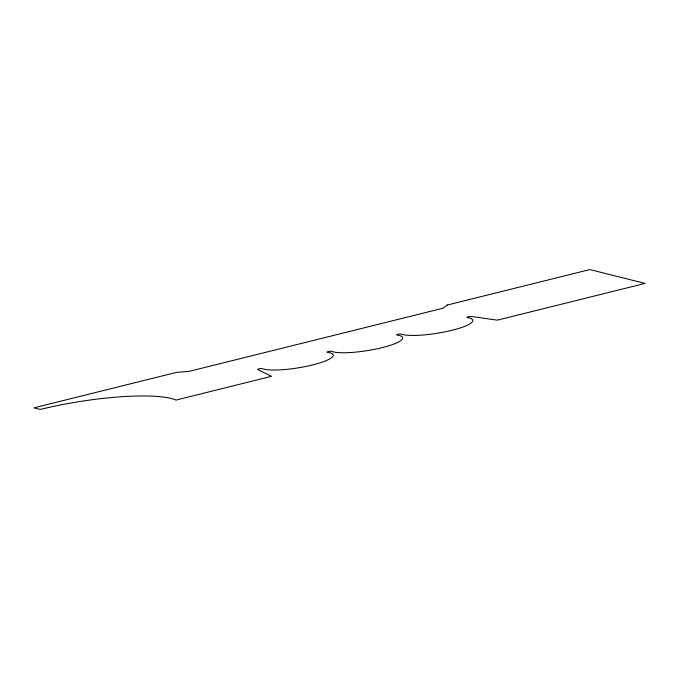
<?xml version="1.0" encoding="UTF-8"?>
<svg xmlns="http://www.w3.org/2000/svg" width="679" height="679" viewBox="0 0 679 679"><rect width="100%" height="100%" fill="white"/><g stroke="black" fill="none" stroke-linecap="round" stroke-linejoin="round"><path stroke-width="1.02" d="M447.376 305.007L442.929 308.232L189.373 371.303L176.438 372.398L33.95 407.841L40.316 409.437A99.533 19.165 -9 0 1 175.997 400.084L271.549 376.319L257.731 369.58A2.444 0.467 -9 0 1 258.894 368.858A2.444 0.467 -9 0 1 261.831 368.502A37.141 7.146 -9 0 0 312.764 364.903A37.141 7.146 -9 0 0 327.151 352.223A2.444 0.467 -9 0 1 328.509 351.544A2.444 0.467 -9 0 1 331.208 351.213A37.158 7.155 -9 0 0 382.133 347.64A37.158 7.155 -9 0 0 396.638 334.934A2.444 0.467 -9 0 1 397.996 334.263A2.444 0.467 -9 0 1 400.703 333.932A37.532 7.223 -9 0 0 451.951 330.3A37.532 7.223 -9 0 0 466.931 317.492A2.444 0.467 -9 0 1 468.366 316.762A2.444 0.467 -9 0 1 471.243 316.465L497.384 320.149L645.05 283.415L589.864 269.563L447.376 305.007"/></g></svg>
